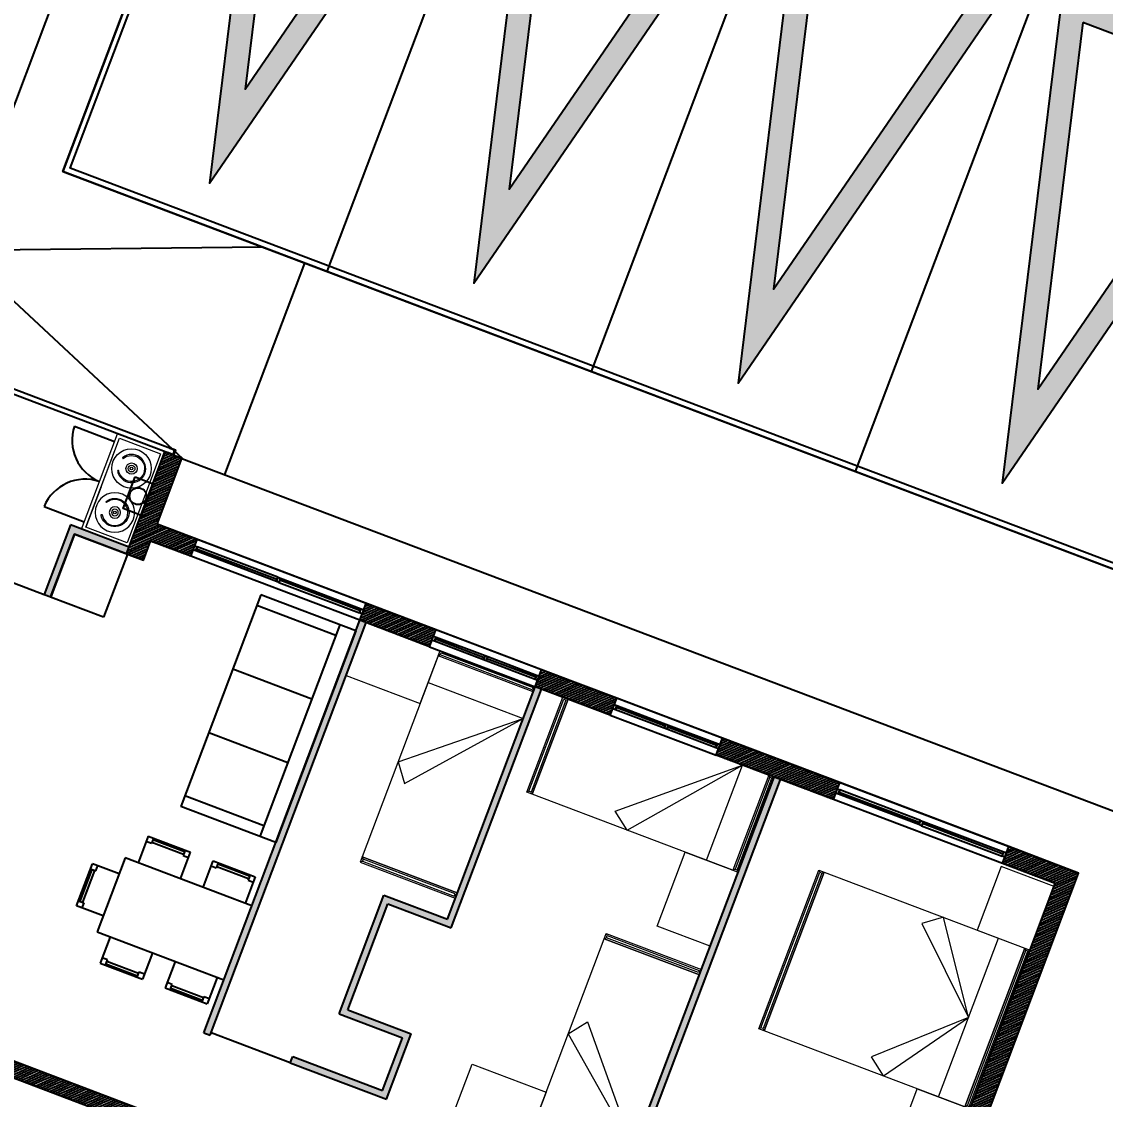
# Model space of a CAD drawing. Extents: x 0 to 346944, y 0 to 6285838.
# Drawn here: x 344158.31 to 344167.9, y 6284428.34 to 6284437.87 of the extents above; entities that cross this region are included whole.
import ezdxf

# ---------------------------------------------------------------- set-up
doc = ezdxf.new("R2010")
doc.units = 0
doc.header["$LTSCALE"] = 5
for name, color, linetype in [('Estacionamientos', 1, 'Continuous'), ('GRILLA', 254, 'Continuous'), ('PLANTA', 6, 'Continuous'), ('PUNTO-DE-INTERES', 254, 'Continuous')]:
    doc.layers.add(name, color=color, linetype=linetype)
doc.layers.add('Muebles', color=8, linetype='Continuous', lineweight=15)
doc.styles.add('ROMANS', font='romans.shx', dxfattribs={"height": 1})
doc.dimstyles.new('GRILLA X 500', dxfattribs={"dimtxt": 0.5, "dimasz": 1.8, "dimexe": 1.25, "dimexo": 0.625, "dimtad": 0, "dimdec": 0, "dimtxsty": 'ROMANS', "dimblk": 'NONE', "dimcen": 2.5, "dimse1": 1, "dimse2": 1, "dimsd1": 1, "dimsd2": 1, "dimclrd": 256, "dimclrt": 256, "dimadec": 0, "dimazin": 0, "dimtfac": 1, "dimtdec": 0, "dimtmove": 0, "dimatfit": 3, "dimldrblk": 'NONE', "dimfxlon": 1, "dimtfill": 1, "dimlwd": -1, "dimarcsym": 2})
pattern_1 = [(204.0585514, (1762.298906, 162.349461), (0.003883056714, -0.008697556873), [])]

# ---------------------------------------------------------------- blocks, each defined once
blk = doc.blocks.new('Est.')
at = {"layer": 'Estacionamientos'}
h = blk.add_hatch(color=253, dxfattribs=at)
h.dxf.hatch_style = 1
h.paths.add_polyline_path([(3068.1608, 1567.4743), (3067.1169, 1563.2007), (3069.2046, 1563.2007)])
h.paths.add_polyline_path([(3068.9362, 1563.4115), (3067.3854, 1563.4115), (3068.1608, 1566.586)], flags=16)
at = {"layer": 'Estacionamientos', "color": 8}
for points in [[(3069.2046, 1563.2007), (3068.1608, 1567.4743), (3067.1169, 1563.2007)], [(3068.9362, 1563.4115), (3068.1608, 1566.586), (3067.3854, 1563.4115)]]:
    blk.add_lwpolyline(points, close=True, dxfattribs=at)
blk = doc.blocks.new('cama')
at = {"layer": 'Muebles'}
for p, q in [((43.6696, 33.3867), (43.6846, 33.4017)), ((42.7996, 33.3667), (42.7846, 33.3517)), ((43.6696, 33.3667), (43.6846, 33.3517)), ((42.7846, 32.3517), (43.6846, 33.1017)), ((42.7846, 33.1017), (43.6846, 33.1017)), ((42.9046, 32.1917), (43.6846, 33.1017)), ((42.7846, 32.3517), (42.9046, 32.1917)), ((42.7996, 31.4367), (42.7846, 31.4517)), ((42.7996, 31.4167), (42.7846, 31.4017))]:
    blk.add_line(p, q, dxfattribs=at)
for points in [[(42.7846, 33.4017), (42.0846, 33.4017), (42.0846, 32.9017), (42.7846, 32.9017)], [(42.7846, 33.4017), (43.6846, 33.4017), (43.6846, 33.3517), (42.7846, 33.3517)], [(42.7996, 33.3867), (43.6696, 33.3867), (43.6696, 33.3667), (42.7996, 33.3667)], [(42.7846, 31.4517), (43.6846, 31.4517), (43.6846, 33.3517), (42.7846, 33.3517)], [(42.7846, 31.4017), (43.6846, 31.4017), (43.6846, 31.4517), (42.7846, 31.4517)], [(42.7996, 31.4167), (43.6696, 31.4167), (43.6696, 31.4367), (42.7996, 31.4367)]]:
    blk.add_lwpolyline(points, close=True, dxfattribs=at)
blk = doc.blocks.new('Cama 2 Plaza')
at = {"layer": 'Muebles'}
for p, q in [((171.3602, 136.6092, -1294.261), (171.3452, 136.6242, -1294.261)), ((171.3802, 136.6092, -1294.261), (171.3952, 136.6242, -1294.261)), ((172.5252, 136.6242, -1294.261), (172.3652, 136.5042, -1294.261)), ((173.0452, 135.8742, -1294.261), (172.5252, 136.6242, -1294.261)), ((173.0452, 135.1242, -1294.261), (173.0452, 136.6242, -1294.261)), ((173.3102, 136.6092, -1294.261), (173.2952, 136.6242, -1294.261)), ((173.3302, 136.6092, -1294.261), (173.3452, 136.6242, -1294.261)), ((172.3652, 136.5042, -1294.261), (173.0452, 135.8742, -1294.261)), ((173.0452, 135.8742, -1294.261), (172.3652, 135.2442, -1294.261)), ((172.5252, 135.1242, -1294.261), (173.0452, 135.8742, -1294.261)), ((172.5252, 135.1242, -1294.261), (172.3652, 135.2442, -1294.261)), ((171.3602, 135.1392, -1294.261), (171.3452, 135.1242, -1294.261)), ((171.3802, 135.1392, -1294.261), (171.3952, 135.1242, -1294.261)), ((173.3102, 135.1392, -1294.261), (173.2952, 135.1242, -1294.261)), ((173.3302, 135.1392, -1294.261), (173.3452, 135.1242, -1294.261))]:
    blk.add_line(p, q, dxfattribs=at)
at = {"layer": 'Muebles', "elevation": -1294.261}
for points in [[(172.8452, 137.2242), (172.8452, 136.6242), (173.3452, 136.6242), (173.3452, 137.2242)], [(171.3452, 135.1242), (171.3452, 136.6242), (171.3952, 136.6242), (171.3952, 135.1242)], [(171.3602, 135.1392), (171.3602, 136.6092), (171.3802, 136.6092), (171.3802, 135.1392)], [(171.3952, 135.1242), (171.3952, 136.6242), (173.2952, 136.6242), (173.2952, 135.1242)], [(173.2952, 135.1242), (173.2952, 136.6242), (173.3452, 136.6242), (173.3452, 135.1242)], [(173.3302, 135.1392), (173.3302, 136.6092), (173.3102, 136.6092), (173.3102, 135.1392)], [(172.8452, 134.5242), (172.8452, 135.1242), (173.3452, 135.1242), (173.3452, 134.5242)]]:
    blk.add_lwpolyline(points, close=True, dxfattribs=at)
blk = doc.blocks.new('GAS')
at = {"layer": 'Muebles', "elevation": -597.625}
blk.add_lwpolyline([(38.2517, 33.8996, 1), (38.2432, 33.9048, -3.596996), (38.2432, 34.0235, 1), (38.2517, 34.0287, 3.596996)], format="xyb", close=True, dxfattribs=at)
at = {"layer": 'Muebles'}
for radius in [0.175, 0.05, 0.03]:
    blk.add_circle((38.1447, 33.9642, -597.625), radius, dxfattribs=at)
blk = doc.blocks.new('nicho gas')
at = {"layer": 'Muebles'}
for q in [(38.3429, 34.1534), (38.3429, 33.3134)]:
    blk.add_line((38.3429, 33.7734), q, dxfattribs=at)
for points in [[(37.9229, 34.1834), (38.3729, 34.1834), (38.3729, 33.2834), (37.9229, 33.2834)], [(37.9529, 34.1534), (38.3429, 34.1534), (38.3429, 33.3134), (37.9529, 33.3134)]]:
    blk.add_lwpolyline(points, close=True, dxfattribs=at)
for centre in [(38.1479, 33.9414), (38.1479, 33.5254)]:
    blk.add_circle(centre, 0.012, dxfattribs=at)
at = {"layer": 'Muebles', "xscale": -1, "rotation": 180}
blk.add_blockref('GAS', (0.0032, 67.9055, 597.625), dxfattribs=at)
at = {"layer": 'Muebles'}
blk.add_blockref('GAS', (0.0032, -0.4387, 597.625), dxfattribs=at)
blk = doc.blocks.new('PLANTA 2')
at = {"layer": 'PUNTO-DE-INTERES'}
h = blk.add_hatch(dxfattribs=at)
h.set_pattern_fill('LINE', color=256, scale=0.003, angle=204.0586)
h.set_pattern_definition(pattern_1)
h.paths.add_polyline_path([(-17.2802, -2.1525), (-18.1018, -4.2993), (-17.3006, -4.6059), (-17.2756, -4.5405), (-18.0114, -4.259), (-17.2148, -2.1775)])
h.paths.add_polyline_path([(-16.2366, -2.5518), (-16.3479, -2.8425), (-16.1709, -2.9102), (-16.1995, -2.9849), (-16.3765, -2.9172), (-16.4087, -3.0013), (-16.4834, -2.9727), (-16.3114, -2.5232)])
h.paths.add_polyline_path([(-15.4237, -3.1961), (-15.1155, -3.3141), (-15.1441, -3.3888), (-15.4523, -3.2708)])
h.paths.add_polyline_path([(-14.6486, -3.4928), (-14.317, -3.6196), (-14.3456, -3.6944), (-14.6772, -3.5675)])
h.paths.add_polyline_path([(-12.2764, -4.4006), (-12.3797, -4.4468), (-12.8838, -5.764), (-12.8091, -5.7926)])
h.paths.add_polyline_path([(-13.3603, -4.0714), (-13.3317, -3.9967), (-13.8501, -3.7984), (-13.8786, -3.8731)])
h.paths.add_polyline_path([(-12.5846, -4.2826), (-12.6131, -4.3574), (-12.3797, -4.4467), (-12.2766, -4.4005)])
h.paths.add_polyline_path([(-17.5418, -5.0404), (-12.8777, -6.8253), (-12.4956, -5.8269), (-12.5703, -5.7983), (-12.9399, -6.764), (-17.4639, -5.0327), (-17.4614, -5.0262), (-17.5268, -5.0012)])
h = blk.add_hatch(dxfattribs=at)
h.set_pattern_fill('JIS_STN_2.5', color=256, scale=0.0075, angle=159.0586)
h.set_pattern_definition([(204.0585514, (1762.298906, 162.349461), (0.00764381243, -0.01712117495), []), (204.0585514, (1762.286543, 162.354192), (0.00764381243, -0.01712117495), [0.009, -0.00375])])
h.paths.add_polyline_path([(-17.4217, -2.7179), (-17.3049, -2.7626), (-17.3764, -2.9494), (-17.4931, -2.9047), (-17.482, -2.8755), (-17.3944, -2.9091), (-17.3453, -2.7806), (-17.4328, -2.7471)])
h.paths.add_polyline_path([(-16.8195, -3.1625), (-16.7132, -2.8847), (-16.4834, -2.9727), (-16.4722, -2.9435), (-16.7312, -2.8444), (-16.8487, -3.1513)])
h.paths.add_polyline_path([(-16.1213, -5.1027), (-16.1493, -5.092), (-15.4523, -3.2708), (-15.4243, -3.2815)])
h.paths.add_polyline_path([(-15.7673, -5.227), (-15.3424, -5.3896), (-15.2316, -5.1001), (-15.5117, -4.9928), (-15.333, -4.5259), (-15.0528, -4.6331), (-14.6491, -3.5782), (-14.6772, -3.5675), (-15.0701, -4.5944), (-15.3503, -4.4871), (-15.5505, -5.0101), (-15.2703, -5.1174), (-15.3596, -5.3508), (-15.7566, -5.1989)])
h.paths.add_polyline_path([(-13.5938, -3.9821), (-14.287, -5.7935), (-14.9688, -5.5326), (-14.9581, -5.5045), (-14.3043, -5.7547), (-13.6218, -3.9714)])
h.paths.add_polyline_path([(-12.8726, -5.7349), (-13.154, -5.6272), (-13.2969, -6.0007), (-13.8514, -5.7885), (-13.7442, -5.5083), (-13.7722, -5.4976), (-13.8907, -5.807), (-13.2789, -6.0411), (-13.136, -5.6675), (-12.8838, -5.764)])
h.paths.add_polyline_path([(-13.1909, -6.668), (-13.1663, -6.6038), (-12.9153, -6.6998), (-12.9042, -6.6706), (-13.1844, -6.5634), (-13.2201, -6.6568)])
h.paths.add_polyline_path([(-13.9967, -6.168), (-14.0247, -6.1572), (-14.0887, -6.3244), (-14.0606, -6.3352)])
h = blk.add_hatch(dxfattribs=at)
h.set_pattern_fill('LINE', color=256, scale=0.003, angle=204.0586)
h.set_pattern_definition(pattern_1)
h.paths.add_polyline_path([(-19.2751, -7.3652), (-18.4535, -5.2183), (-17.6523, -5.5249), (-17.6773, -5.5903), (-18.4131, -5.3087), (-19.2097, -7.3902)])
h.paths.add_polyline_path([(-18.2315, -7.7645), (-18.1203, -7.4739), (-17.9433, -7.5416), (-17.9147, -7.4669), (-18.0917, -7.3992), (-18.0595, -7.3151), (-18.1342, -7.2865), (-18.3062, -7.7359)])
h.paths.add_polyline_path([(-17.1962, -7.8275), (-16.888, -7.9455), (-16.8594, -7.8708), (-17.1676, -7.7528)])
h.paths.add_polyline_path([(-16.421, -8.1242), (-16.0894, -8.2511), (-16.0608, -8.1764), (-16.3924, -8.0495)])
h.paths.add_polyline_path([(-14.0488, -9.032), (-14.0949, -8.9286), (-13.5908, -7.6114), (-13.516, -7.64)])
h.paths.add_polyline_path([(-15.0755, -8.5534), (-15.1041, -8.6282), (-15.6225, -8.4298), (-15.5939, -8.3551)])
h.paths.add_polyline_path([(-14.357, -8.9141), (-14.3284, -8.8394), (-14.0949, -8.9287), (-14.049, -9.032)])
h.paths.add_polyline_path([(-17.5418, -5.0404), (-12.8777, -6.8253), (-13.2598, -7.8237), (-13.3345, -7.7951), (-12.9649, -6.8294), (-17.4889, -5.0981), (-17.4914, -5.1046), (-17.5568, -5.0796)])
for p, q in [((-16.151, 1.162), (-17.4016, -2.106)), ((-16.7585, -1.2814), (-6.2516, -5.3023)), ((-16.0474, -2.6242), (-15.69, -1.6903)), ((-16.7115, -2.4076), (-16.534, -2.4755)), ((-16.4834, -2.9727), (-16.3114, -2.5232)), ((-16.2366, -2.5518), (-16.3114, -2.5232)), ((-16.3479, -2.8425), (-16.2366, -2.5518)), ((-16.8473, -2.7625), (-16.6698, -2.8304)), ((-16.7312, -2.8444), (-16.8487, -3.1513)), ((-16.4722, -2.9435), (-16.7312, -2.8444)), ((-16.1709, -2.9102), (-16.3479, -2.8425)), ((-16.7132, -2.8847), (-16.8195, -3.1625)), ((-16.4834, -2.9727), (-16.7132, -2.8847)), ((-16.4087, -3.0013), (-16.3765, -2.9172)), ((-16.1995, -2.9849), (-16.3765, -2.9172)), ((-16.1995, -2.9849), (-16.1709, -2.9102)), ((-15.4237, -3.1961), (-16.1709, -2.9102)), ((-17.2456, -2.9994), (-16.8487, -3.1513)), ((-16.4834, -2.9727), (-16.4087, -3.0013)), ((-15.4523, -3.2708), (-16.1995, -2.9849)), ((-15.8139, -3.0789), (-15.821, -3.0976)), ((-15.8022, -3.0834), (-15.8094, -3.1021)), ((-16.8487, -3.1513), (-16.8195, -3.1625)), ((-15.8905, -3.1567), (-16.2479, -4.0906)), ((-15.4702, -3.3175), (-15.8905, -3.1567)), ((-15.5581, -3.3374), (-15.9084, -3.2034)), ((-15.4523, -3.2708), (-15.4237, -3.1961)), ((-15.1155, -3.3141), (-15.4237, -3.1961)), ((-16.1493, -5.092), (-15.4523, -3.2708)), ((-16.1213, -5.1027), (-15.4243, -3.2815)), ((-15.5403, -3.2907), (-15.8977, -4.2247)), ((-15.1441, -3.3888), (-15.4523, -3.2708)), ((-15.4702, -3.3175), (-15.8276, -4.2515)), ((-15.1441, -3.3888), (-15.1155, -3.3141)), ((-14.6486, -3.4928), (-15.1155, -3.3141)), ((-15.1441, -3.3888), (-14.6772, -3.5675)), ((-16.0156, -3.4836), (-15.6654, -3.6176)), ((-14.6772, -3.5675), (-14.6486, -3.4928)), ((-14.317, -3.6196), (-14.6486, -3.4928)), ((-15.0701, -4.5944), (-14.6772, -3.5675)), ((-15.0528, -4.6331), (-14.6491, -3.5782)), ((-14.3456, -3.6944), (-14.6772, -3.5675)), ((-14.3456, -3.6944), (-14.317, -3.6196)), ((-13.8501, -3.7984), (-14.317, -3.6196)), ((-14.3456, -3.6944), (-13.8786, -3.8731)), ((-16.1228, -3.7638), (-15.7726, -3.8978)), ((-13.8786, -3.8731), (-13.8501, -3.7984)), ((-13.3317, -3.9967), (-13.8501, -3.7984)), ((-13.3603, -4.0714), (-13.8786, -3.8731)), ((-14.3043, -5.7547), (-13.6218, -3.9714)), ((-14.287, -5.7935), (-13.5938, -3.9821)), ((-13.3603, -4.0714), (-13.3317, -3.9967)), ((-12.5846, -4.2826), (-13.3317, -3.9967)), ((-15.8798, -4.178), (-16.23, -4.0439)), ((-12.6131, -4.3574), (-13.3603, -4.0714)), ((-15.8276, -4.2515), (-16.2479, -4.0906)), ((-12.9747, -4.1655), (-12.9818, -4.1841)), ((-12.963, -4.1699), (-12.9702, -4.1886)), ((-16.3927, -4.2226), (-16.4374, -4.3393)), ((-16.3783, -4.2549), (-16.4017, -4.2459)), ((-16.3927, -4.2226), (-16.2059, -4.2941)), ((-16.3694, -4.2315), (-16.3783, -4.2549)), ((-16.3761, -4.249), (-16.236, -4.3026)), ((-16.3716, -4.2374), (-16.2315, -4.291)), ((-16.2506, -4.4108), (-16.2059, -4.2941)), ((-16.2293, -4.2851), (-16.2382, -4.3085)), ((-16.2382, -4.3085), (-16.2149, -4.3174)), ((-12.6131, -4.3574), (-12.5846, -4.2826)), ((-12.2764, -4.4006), (-12.5846, -4.2826)), ((-16.7103, -4.5294), (-16.6388, -4.3426)), ((-16.522, -4.3873), (-16.6388, -4.3426)), ((-16.6244, -4.3749), (-16.6154, -4.3515)), ((-16.4952, -4.3172), (-16.6203, -4.6441)), ((-15.9349, -4.5317), (-16.4952, -4.3172)), ((-16.1505, -4.4491), (-16.1058, -4.3324)), ((-16.0914, -4.3647), (-16.1147, -4.3557)), ((-16.1058, -4.3324), (-15.919, -4.4039)), ((-16.0825, -4.3413), (-16.0914, -4.3647)), ((-15.9491, -4.4124), (-16.0892, -4.3588)), ((-15.9446, -4.4008), (-16.0847, -4.3472)), ((-12.3797, -4.4467), (-12.6131, -4.3574)), ((-16.6419, -4.3682), (-16.6955, -4.5082)), ((-16.6302, -4.3726), (-16.6838, -4.5127)), ((-16.6477, -4.3659), (-16.6244, -4.3749)), ((-15.919, -4.4039), (-15.9637, -4.5206)), ((-15.9424, -4.3949), (-15.9513, -4.4183)), ((-12.8091, -5.7926), (-12.2764, -4.4006)), ((-15.9513, -4.4183), (-15.9279, -4.4272)), ((-12.8838, -5.764), (-12.3797, -4.4467)), ((-16.7013, -4.506), (-16.678, -4.5149)), ((-15.5505, -5.0101), (-15.3503, -4.4871)), ((-15.3503, -4.4871), (-15.0701, -4.5944)), ((-16.5935, -4.574), (-16.7103, -4.5294)), ((-16.678, -4.5149), (-16.6869, -4.5383)), ((-15.5117, -4.9928), (-15.333, -4.5259)), ((-15.333, -4.5259), (-15.0528, -4.6331)), ((-16.6203, -4.6441), (-16.0599, -4.8585)), ((-16.5625, -4.6662), (-16.6072, -4.783)), ((-16.3757, -4.7377), (-16.4204, -4.8544)), ((-16.6072, -4.783), (-16.4204, -4.8544)), ((-16.5749, -4.7685), (-16.5982, -4.7596)), ((-16.5838, -4.7919), (-16.5749, -4.7685)), ((-16.5816, -4.7861), (-16.4415, -4.8397)), ((-16.5771, -4.7744), (-16.437, -4.828)), ((-16.2756, -4.776), (-16.3203, -4.8928)), ((-16.4437, -4.8455), (-16.4348, -4.8222)), ((-16.4348, -4.8222), (-16.4115, -4.8311)), ((-16.288, -4.8783), (-16.3113, -4.8694)), ((-16.2969, -4.9017), (-16.288, -4.8783)), ((-16.1501, -4.9378), (-16.2902, -4.8842)), ((-16.0888, -4.8475), (-16.1335, -4.9642)), ((-16.3203, -4.8928), (-16.1335, -4.9642)), ((-16.1546, -4.9495), (-16.2947, -4.8959)), ((-16.1568, -4.9553), (-16.1479, -4.932)), ((-16.1479, -4.932), (-16.1245, -4.9409)), ((-17.4639, -5.0327), (-12.9399, -6.764)), ((-15.5505, -5.0101), (-15.2703, -5.1174)), ((-15.5117, -4.9928), (-15.2316, -5.1001)), ((-17.4889, -5.0981), (-12.9649, -6.8294)), ((-16.1493, -5.092), (-16.1213, -5.1027)), ((-15.7673, -5.227), (-16.1175, -5.0929)), ((-15.3596, -5.3508), (-15.2703, -5.1174)), ((-15.3424, -5.3896), (-15.2316, -5.1001)), ((-15.7673, -5.227), (-15.7566, -5.1989)), ((-15.7566, -5.1989), (-15.3596, -5.3508)), ((-15.7673, -5.227), (-15.3424, -5.3896))]:
    blk.add_line(p, q, dxfattribs=at)
for points in [[(-5.3581, -2.9674), (-15.865, 1.0535), (-16.7585, -1.2814)], [(-5.3584, -2.9683), (-6.2516, -5.3023), (-16.7585, -1.2814), (-15.8653, 1.0526)], [(-5.3817, -2.9593), (-6.266, -5.27), (-16.7262, -1.267), (-15.8419, 1.0437)], [(-15.5911, -1.7281), (-14.6975, 0.6067)], [(-14.4236, -2.1749), (-13.5301, 0.16)], [(-13.2562, -2.6217), (-12.3627, -0.2868)], [(-15.8767, -1.6188), (-17.2189, -1.6285), (-16.2341, -2.5528)], [(-16.2884, -2.5052), (-16.2651, -2.5142), (-16.274, -2.5375), (-16.2974, -2.5286), (-16.2964, -2.5262), (-16.2754, -2.5343), (-16.2683, -2.5156), (-16.2893, -2.5076), (-16.2884, -2.5052)], [(-15.821, -3.0976), (-16.1771, -2.9613), (-16.17, -2.9427)], [(-16.1735, -2.952), (-15.8175, -3.0883)], [(-15.8139, -3.0789), (-16.17, -2.9427)], [(-15.8094, -3.1021), (-15.4533, -3.2383), (-15.4461, -3.2197)], [(-15.4497, -3.229), (-15.8058, -3.0927)], [(-15.8022, -3.0834), (-15.4461, -3.2197)], [(-14.8986, -3.4292), (-14.9058, -3.4479), (-15.1217, -3.3652), (-15.1146, -3.3465)], [(-14.9022, -3.4385), (-15.1182, -3.3559)], [(-15.1146, -3.3465), (-14.8986, -3.4292)], [(-14.671, -3.5163), (-14.6781, -3.535), (-14.8941, -3.4523), (-14.8869, -3.4337)], [(-14.6745, -3.5257), (-14.8905, -3.443)], [(-14.8869, -3.4337), (-14.671, -3.5163)], [(-14.1001, -3.7348), (-14.1072, -3.7535), (-14.3232, -3.6708), (-14.3161, -3.6521)], [(-14.1037, -3.7441), (-14.3196, -3.6615)], [(-14.3161, -3.6521), (-14.1001, -3.7348)], [(-13.8724, -3.8219), (-13.8796, -3.8406), (-14.0956, -3.7579), (-14.0884, -3.7393)], [(-14.0884, -3.7393), (-13.8724, -3.8219)], [(-13.876, -3.8312), (-14.092, -3.7486)], [(-12.9818, -4.1841), (-13.3379, -4.0479), (-13.3308, -4.0292)], [(-13.3343, -4.0385), (-12.9783, -4.1748)], [(-12.9747, -4.1655), (-13.3308, -4.0292)], [(-12.963, -4.1699), (-12.607, -4.3062)], [(-12.9702, -4.1886), (-12.6141, -4.3249), (-12.607, -4.3062)], [(-12.6105, -4.3155), (-12.9666, -4.1793)]]:
    blk.add_lwpolyline(points, dxfattribs=at)
for points in [[(-17.2443, -2.1635), (-16.2754, -2.5343), (-16.2683, -2.5156), (-17.2371, -2.1448)], [(-16.2366, -2.5518), (-7.5005, -5.895), (-7.6118, -6.1857), (-11.6833, -4.6276), (-12.1874, -5.9449), (-12.7805, -5.7179), (-12.2764, -4.4006), (-16.3479, -2.8425)], [(-16.4444, -2.6329), (-16.365, -2.6633), (-16.4186, -2.8034), (-16.498, -2.773)], [(-16.1816, -2.9382), (-16.17, -2.9427), (-16.1771, -2.9613), (-16.1888, -2.9569)], [(-15.8139, -3.0789), (-15.8022, -3.0834), (-15.8094, -3.1021), (-15.821, -3.0976)], [(-15.4461, -3.2197), (-15.4345, -3.2241), (-15.4416, -3.2428), (-15.4533, -3.2383)], [(-15.1263, -3.3421), (-15.1146, -3.3465), (-15.1217, -3.3652), (-15.1334, -3.3608)], [(-14.8986, -3.4292), (-14.8869, -3.4337), (-14.8941, -3.4523), (-14.9058, -3.4479)], [(-14.671, -3.5163), (-14.6593, -3.5208), (-14.6664, -3.5395), (-14.6781, -3.535)], [(-14.3277, -3.6477), (-14.3161, -3.6521), (-14.3232, -3.6708), (-14.3349, -3.6663)], [(-14.1001, -3.7348), (-14.0884, -3.7393), (-14.0956, -3.7579), (-14.1072, -3.7535)], [(-13.8724, -3.8219), (-13.8608, -3.8264), (-13.8679, -3.845), (-13.8796, -3.8406)], [(-13.3424, -4.0247), (-13.3308, -4.0292), (-13.3379, -4.0479), (-13.3496, -4.0434)], [(-12.9747, -4.1655), (-12.963, -4.1699), (-12.9702, -4.1886), (-12.9818, -4.1841)], [(-12.607, -4.3062), (-12.5953, -4.3107), (-12.6024, -4.3293), (-12.6141, -4.3249)]]:
    blk.add_lwpolyline(points, close=True, dxfattribs=at)
at = {"layer": 'PUNTO-DE-INTERES', "ltscale": 30}
blk.add_lwpolyline([(-16.5864, -3.2528), (-16.8199, -3.1635), (-16.7132, -2.8847), (-16.4797, -2.9741)], close=True, dxfattribs=at)
at = {"layer": 'PUNTO-DE-INTERES'}
blk.add_circle((-16.4315, -2.7182), 0.0375, dxfattribs=at)
for centre, start, end in [((-16.5243, -2.4712), 161.2332, 246.8839), ((-16.6655, -2.8401), 71.2332, 156.8839)]:
    blk.add_arc(centre, 0.1977, start, end, dxfattribs=at)
at = {"layer": 'PUNTO-DE-INTERES', "yscale": 0.5, "zscale": 0.5}
for name, p, xscale, rotation in [('Est.', (1696.7571, 182.3317), 0.5, 159.058551410992), ('Est.', (1697.9245, 181.885), 0.5, 159.058551410992), ('Est.', (1699.0919, 181.4382), 0.5, 159.058551410992), ('Est.', (1700.2594, 180.9914), 0.5, 159.058551410992), ('nicho gas', (7.3456, 6.2422), 0.5, 159.0585514109921), ('cama', (-41.0458, -11.3584), 0.5, 339.058551410992), ('cama', (-37.0262, -18.4018), -0.4999999999999999, 249.0585514109921), ('Cama 2 Plaza', (-117.8553, -37.5624, 647.1305), 0.5, 339.058551410992), ('cama', (-28.7347, 17.6497), -0.5, 159.058551410992)]:
    blk.add_blockref(name, p, dxfattribs=dict(at, xscale=xscale, rotation=rotation))
blk = doc.blocks.new('PLANTA')
at = {"layer": 'PLANTA', "xscale": 2, "yscale": 2, "zscale": 2, "rotation": 0.2194448801566033}
blk.add_blockref('PLANTA 2', (31.6062, -31.5921), dxfattribs=at)
blk = doc.blocks.new('*D119')
at = {"layer": 'Defpoints', "color": 0, "ltscale": 0.5, "transparency": 16777216}
for p in [(344297.865, 6284457.2934), (344300, 6284395.5004), (0, 0)]:
    blk.add_point(p, dxfattribs=at)
at = {"layer": 'GRILLA', "ltscale": 0.5, "transparency": 16777216, "insert": (344297.865, 6284461.7279), "char_height": 1, "attachment_point": 5, "rotation": 90, "style": 'ROMANS', "bg_fill": 3, "box_fill_scale": 1.1, "bg_fill_color": 256, "bg_fill_true_color": 13158600, "bg_fill_transparency": 0}
blk.add_mtext('X-344300', dxfattribs=at)
blk = doc.blocks.new('_None')

msp = doc.modelspace()

# ---------------------------------------------------------------- block references
at = {"layer": 'PLANTA'}
msp.add_blockref('PLANTA', (344160.5769, 6284470.8255), dxfattribs=at)

# ---------------------------------------------------------------- next in the draw order: dimensions: what is measured, and where the dimension line sits
at = {"layer": 'GRILLA', "ltscale": 0.5}
dim = msp.add_ordinate_dim(feature_location=(344300, 6284395.5004), offset=(-2.135, 61.793), dtype=1, origin=(0, 0), dimstyle='GRILLA X 500', override={"dimpost": 'X-<>', "dimsah": 1}, dxfattribs=at)
dim.commit()
dim.dimension.update_dxf_attribs({"geometry": '*D119', "text_midpoint": (344297.865, 6284461.7279)})

doc.saveas('drawing.dxf')
